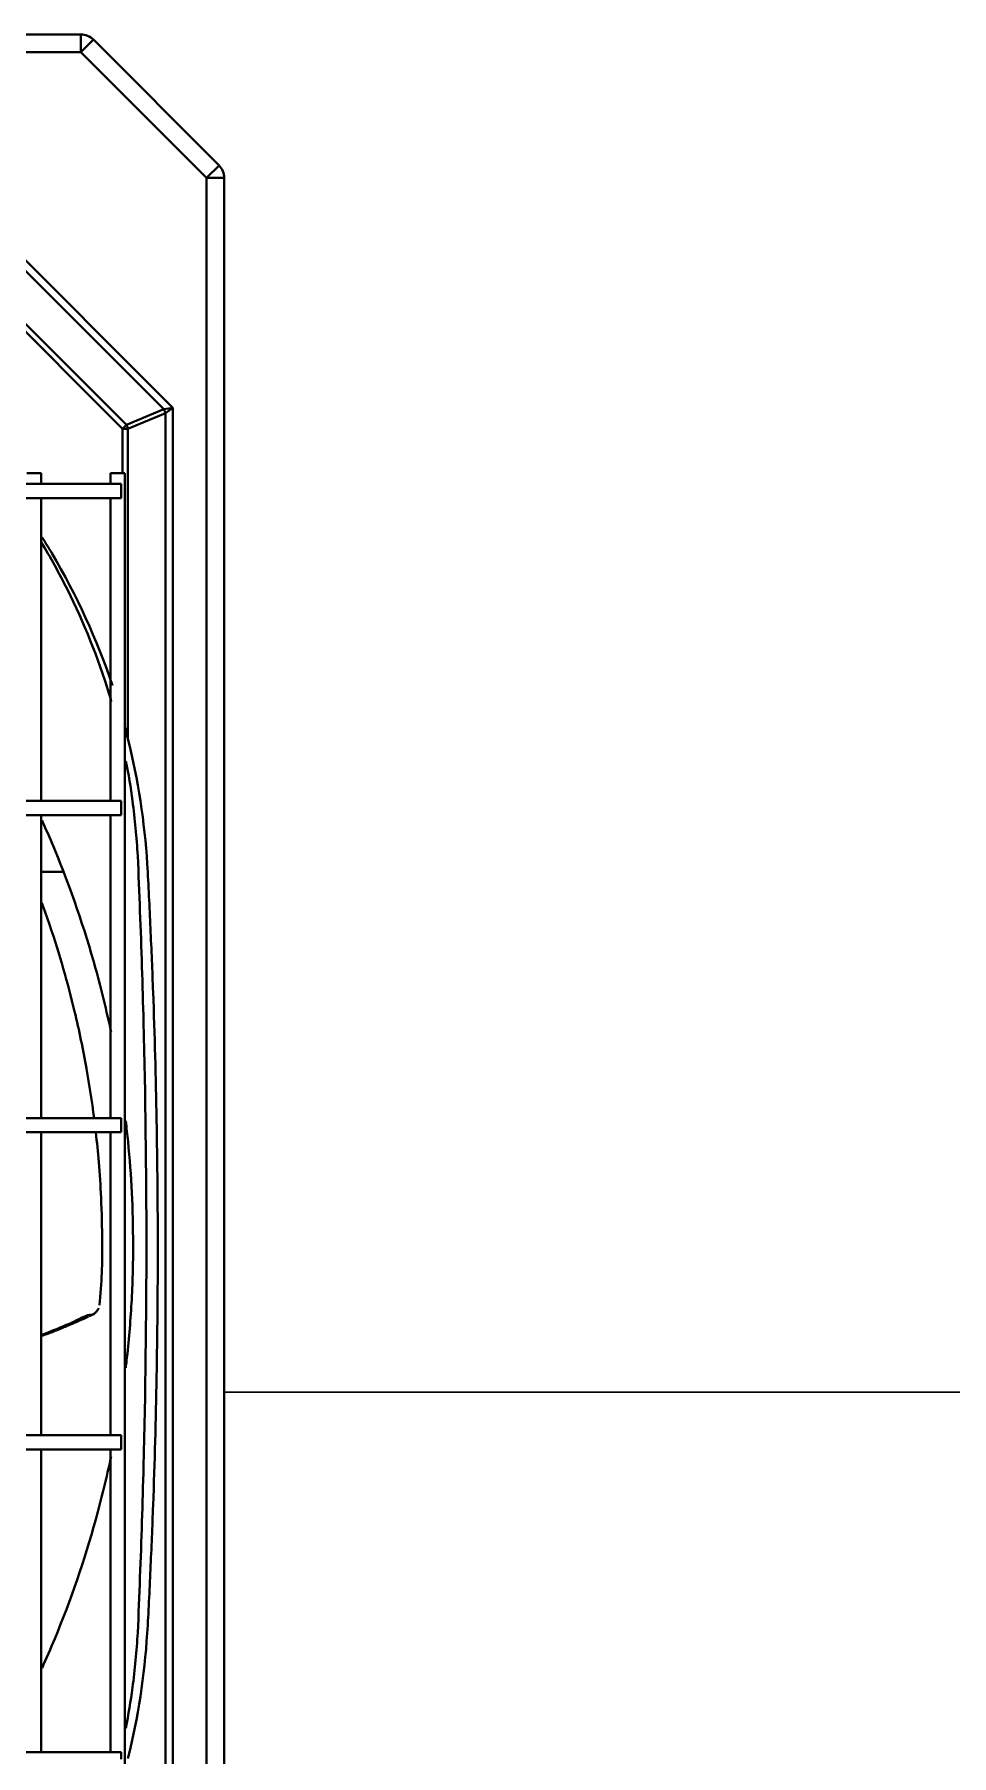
# Model space of a CAD drawing. Extents: x 58467 to 79089, y -33726 to -17391.
# Drawn here: x 78491.19 to 78516.89, y -19846.17 to -19797.97 of the extents above; entities that cross this region are included whole.
import ezdxf

# ---------------------------------------------------------------- set-up
doc = ezdxf.new("R2010")
doc.units = 0
doc.header["$LTSCALE"] = 100
doc.layers.add('+ENTE-HVAC-VRF-KLİMA BAKIR BORU', color=52, linetype='COPPER_LINE', lineweight=30)
doc.layers.add('+ENTE-ST-DOSEME USTU KONDDRENAJ', color=110, linetype='DOSEMEUSTUKONDENSDRENAJ_LINE', lineweight=40)
doc.linetypes.add('COPPER_LINE', pattern='A,35,-10,["COPPER",Standard,S=15,R=0,X=-0.075,Y=-7.5],-95', length=140)
doc.linetypes.add('DOSEMEUSTUKONDENSDRENAJ_LINE', pattern='A,300,-40,["CD",Standard,S=15,R=0,X=-35,Y=-7.5],0', length=340)

# ---------------------------------------------------------------- blocks, each defined once
blk = doc.blocks.new('MAGAZA')
at = {"layer": '+ENTE-HVAC-VRF-KLİMA BAKIR BORU', "color": 2, "linetype": 'Continuous'}
blk.add_line((54187.102, -32537.076, -3.539), (54209.676, -32537.076, -3.539), dxfattribs=at)
at = {"color": 3}
for p, q in [((54067.032, -32499.052, -3.539), (54183.081, -32499.052, -3.539)), ((54183.081, -32499.552, -3.539), (54183.081, -32499.052, -3.539)), ((54183.081, -32499.552, -3.539), (54067.032, -32499.552, -3.539)), ((54183.081, -32499.552, -3.539), (54183.434, -32499.199, -3.539)), ((54186.602, -32503.073, -3.539), (54183.081, -32499.552, -3.539)), ((54183.434, -32499.199, -3.539), (54186.956, -32502.72, -3.539)), ((54177.681, -32501.531, -3.539), (54185.662, -32509.509, -3.539)), ((54185.404, -32509.551, -3.539), (54177.639, -32501.789, -3.539)), ((54184.247, -32510.095, -3.539), (54177.095, -32502.946, -3.539)), ((54177.205, -32502.836, -3.539), (54184.357, -32509.985, -3.539)), ((54186.602, -32503.073, -3.539), (54186.956, -32502.72, -3.539)), ((54186.602, -32571.125, -3.539), (54186.602, -32503.073, -3.539)), ((54187.102, -32503.073, -3.539), (54186.602, -32503.073, -3.539)), ((54187.102, -32571.078, -3.539), (54187.102, -32503.073, -3.539)), ((54187.102, -32503.073, -3.539), (54187.102, -32571.125, -3.539)), ((54187.102, -32571.078, -3.539), (54187.102, -32503.073, -3.539)), ((54184.357, -32509.985, -3.539), (54185.404, -32509.551, -3.539)), ((54185.45, -32509.661, -3.539), (54184.402, -32510.095, -3.539)), ((54185.404, -32509.551, -3.539), (54185.662, -32509.509, -3.539)), ((54185.662, -32509.509, -3.539), (54185.45, -32509.661, -3.539)), ((54185.45, -32558.476, -3.539), (54185.45, -32509.661, -3.539)), ((54185.662, -32509.509, -3.539), (54185.662, -32558.564, -3.539)), ((54184.247, -32510.095, -3.539), (54184.357, -32509.985, -3.539)), ((54184.247, -32511.34, -3.539), (54184.247, -32510.095, -3.539)), ((54184.247, -32510.095, -3.539), (54184.402, -32510.095, -3.539)), ((54184.402, -32510.095, -3.539), (54184.402, -32518.775, -3.539)), ((54184.216, -32511.64, -3.539), (54065.854, -32511.64, -3.539)), ((54181.567, -32511.34, -3.539), (54181.967, -32511.34, -3.539)), ((54181.967, -32511.64, -3.539), (54181.967, -32511.34, -3.539)), ((54183.916, -32511.34, -3.539), (54183.916, -32511.64, -3.539)), ((54183.916, -32511.34, -3.539), (54184.316, -32511.34, -3.539)), ((54184.216, -32511.64, -3.539), (54184.216, -32511.84, -3.539)), ((54184.316, -32556.733, -3.539), (54184.316, -32511.34, -3.539)), ((54065.854, -32512.04, -3.539), (54184.216, -32512.04, -3.539)), ((54181.967, -32520.518, -3.539), (54181.967, -32512.04, -3.539)), ((54183.916, -32512.04, -3.539), (54183.916, -32520.518, -3.539)), ((54184.216, -32511.84, -3.539), (54184.216, -32512.04, -3.539)), ((54184.216, -32520.518, -3.539), (54065.854, -32520.518, -3.539)), ((54184.216, -32520.518, -3.539), (54184.216, -32520.718, -3.539)), ((54184.216, -32520.718, -3.539), (54184.216, -32520.918, -3.539)), ((54065.854, -32520.918, -3.539), (54184.216, -32520.918, -3.539)), ((54181.967, -32529.398, -3.539), (54181.967, -32520.919, -3.539)), ((54183.916, -32520.919, -3.539), (54183.916, -32529.398, -3.539)), ((54182.073, -32522.504, -3.539), (54182.572, -32522.504, -3.539)), ((54184.216, -32529.397, -3.539), (54065.854, -32529.397, -3.539)), ((54184.216, -32529.397, -3.539), (54184.216, -32529.597, -3.539)), ((54065.854, -32529.797, -3.539), (54184.216, -32529.797, -3.539)), ((54181.967, -32538.276, -3.539), (54181.967, -32529.797, -3.539)), ((54183.916, -32529.797, -3.539), (54183.916, -32538.276, -3.539)), ((54184.216, -32529.597, -3.539), (54184.216, -32529.797, -3.539)), ((54184.216, -32538.276, -3.539), (54065.854, -32538.276, -3.539)), ((54065.854, -32538.676, -3.539), (54184.216, -32538.676, -3.539)), ((54181.967, -32547.154, -3.539), (54181.967, -32538.675, -3.539)), ((54183.916, -32538.675, -3.539), (54183.916, -32547.154, -3.539)), ((54184.216, -32538.276, -3.539), (54184.216, -32538.476, -3.539)), ((54184.216, -32538.476, -3.539), (54184.216, -32538.676, -3.539)), ((54184.216, -32547.154, -3.539), (54065.854, -32547.154, -3.539)), ((54184.216, -32547.154, -3.539), (54184.216, -32547.354, -3.539))]:
    blk.add_line(p, q, dxfattribs=at)
at = {"color": 3, "extrusion": (0, 0, -1)}
for centre, start, end in [((-54183.081, -32499.552, 3.539), 90, 135), ((-54186.602, -32503.073, 3.539), 135, 180)]:
    blk.add_arc(centre, 0.5, start, end, dxfattribs=at)
at = {"color": 3}
blk.add_arc((54182.073, -32523.004, -3.539), 0.5, 90, 102.3062, dxfattribs=at)
for centre in [(54185.294, -32509.661, -3.539), (54184.247, -32510.095, -3.539)]:
    blk.add_ellipse(centre, major_axis=(0.084, -0.203), ratio=0.678598, start_param=1.296782, end_param=1.844811, dxfattribs=at)
for points, knots in [([(54183.966, -32517.281, -3.539), (54183.532, -32515.988, -3.539), (54182.966, -32514.756, -3.539), (54182.184, -32513.435, -3.539), (54182.094, -32513.289, -3.539), (54182.003, -32513.143, -3.539)], [0, 0, 0, 0, 0.888615, 0.888615, 1, 1, 1, 1]), ([(54183.936, -32517.728, -3.539), (54183.914, -32517.653, -3.539), (54183.891, -32517.577, -3.539), (54183.564, -32516.511, -3.539), (54183.171, -32515.527, -3.539), (54182.477, -32514.141, -3.539), (54182.231, -32513.695, -3.539), (54181.967, -32513.26, -3.539)], [0, 0, 0, 0, 0.048488, 0.048488, 0.686498, 0.686498, 1, 1, 1, 1]), ([(54184.402, -32518.775, -3.539), (54184.69, -32519.928, -3.539), (54184.869, -32521.1, -3.539), (54184.978, -32522.884, -3.539), (54185.005, -32523.481, -3.539), (54185.06, -32524.674, -3.539), (54185.085, -32525.271, -3.539), (54185.194, -32528.259, -3.539), (54185.237, -32530.656, -3.539), (54185.238, -32533.053, -3.539)], [0, 0, 0, 0, 0.25, 0.25, 0.375, 0.375, 0.5, 0.5, 1, 1, 1, 1]), ([(54184.919, -32532.933, -3.539), (54184.918, -32530.86, -3.539), (54184.891, -32528.787, -3.539), (54184.812, -32525.679, -3.539), (54184.779, -32524.643, -3.539), (54184.719, -32523.09, -3.539), (54184.702, -32522.572, -3.539), (54184.647, -32521.539, -3.539), (54184.599, -32521.027, -3.539), (54184.48, -32520.143, -3.539), (54184.418, -32519.771, -3.539), (54184.345, -32519.401, -3.539)], [0, 0, 0, 0, 0.45798, 0.45798, 0.686971, 0.686971, 0.801466, 0.801466, 0.915961, 0.915961, 1, 1, 1, 1]), ([(54181.994, -32521.062, -3.539), (54182.012, -32521.101, -3.539), (54182.134, -32521.373, -3.539), (54182.715, -32522.725, -3.539), (54183.381, -32524.658, -3.539), (54183.803, -32526.39, -3.539), (54183.929, -32526.987, -3.539)], [0, 0, 0, 0, 0.02049, 0.143703, 0.707183, 1, 1, 1, 1]), ([(54183.453, -32529.397, -3.539), (54183.394, -32528.934, -3.539), (54183.242, -32527.941, -3.539), (54182.867, -32526.145, -3.539), (54182.423, -32524.597, -3.539), (54182.067, -32523.582, -3.539), (54181.991, -32523.371, -3.539)], [0, 0, 0, 0, 0.230715, 0.496584, 0.895571, 1, 1, 1, 1]), ([(54184.34, -32529.475, -3.539), (54184.363, -32529.669, -3.539), (54184.437, -32530.337, -3.539), (54184.527, -32531.489, -3.539), (54184.541, -32532.45, -3.539), (54184.548, -32532.933, -3.539)], [0, 0, 0, 0, 0.16864, 0.581968, 1, 1, 1, 1]), ([(54183.606, -32534.636, -3.539), (54183.636, -32534.333, -3.539), (54183.679, -32533.741, -3.539), (54183.684, -32532.739, -3.539), (54183.66, -32531.706, -3.539), (54183.593, -32530.683, -3.539), (54183.533, -32530.074, -3.539), (54183.502, -32529.797, -3.539)], [0, 0, 0, 0, 0.182857, 0.35926, 0.617017, 0.825344, 1, 1, 1, 1]), ([(54184.548, -32532.933, -3.539), (54184.546, -32533.208, -3.539), (54184.541, -32533.756, -3.539), (54184.505, -32534.575, -3.539), (54184.447, -32535.387, -3.539), (54184.387, -32535.991, -3.539), (54184.348, -32536.325, -3.539), (54184.34, -32536.39, -3.539)], [0, 0, 0, 0, 0.238005, 0.47449, 0.709453, 0.942891, 1, 1, 1, 1]), ([(54184.342, -32546.478, -3.539), (54184.416, -32546.103, -3.539), (54184.479, -32545.726, -3.539), (54184.599, -32544.838, -3.539), (54184.647, -32544.325, -3.539), (54184.702, -32543.293, -3.539), (54184.719, -32542.775, -3.539), (54184.779, -32541.222, -3.539), (54184.812, -32540.186, -3.539), (54184.891, -32537.078, -3.539), (54184.918, -32535.006, -3.539), (54184.919, -32532.933, -3.539)], [0, 0, 0, 0, 0.085061, 0.085061, 0.199428, 0.199428, 0.313796, 0.313796, 0.54253, 0.54253, 1, 1, 1, 1]), ([(54185.238, -32533.053, -3.539), (54185.237, -32535.45, -3.539), (54185.194, -32537.846, -3.539), (54185.085, -32540.839, -3.539), (54185.06, -32541.437, -3.539), (54185.005, -32542.632, -3.539), (54184.978, -32543.23, -3.539), (54184.868, -32545.016, -3.539), (54184.688, -32546.185, -3.539), (54184.402, -32547.331, -3.539)], [0, 0, 0, 0, 0.5, 0.5, 0.625, 0.625, 0.75, 0.75, 1, 1, 1, 1]), ([(54183.317, -32534.95, -3.539), (54183.349, -32534.933, -3.539), (54183.413, -32534.897, -3.539), (54183.488, -32534.857, -3.539), (54183.537, -32534.801, -3.539), (54183.57, -32534.75, -3.539), (54183.584, -32534.722, -3.539)], [0, 0, 0, 0, 0.181976, 0.413188, 0.708779, 1, 1, 1, 1]), ([(54181.966, -32535.472, -3.539), (54181.998, -32535.461, -3.539), (54182.236, -32535.374, -3.539), (54182.559, -32535.242, -3.539), (54182.916, -32535.086, -3.539), (54183.095, -32534.997, -3.539), (54183.208, -32534.943, -3.539), (54183.295, -32534.911, -3.539), (54183.387, -32534.903, -3.539), (54183.433, -32534.894, -3.539), (54183.451, -32534.892, -3.539)], [0, 0, 0, 0, 0.054722, 0.413265, 0.565134, 0.700229, 0.769577, 0.820811, 0.901304, 1, 1, 1, 1]), ([(54181.967, -32535.506, -3.539), (54181.974, -32535.504, -3.539), (54182.016, -32535.489, -3.539), (54182.081, -32535.465, -3.539), (54182.16, -32535.436, -3.539), (54182.238, -32535.406, -3.539), (54182.314, -32535.377, -3.539), (54182.401, -32535.342, -3.539), (54182.475, -32535.312, -3.539), (54182.547, -32535.283, -3.539), (54182.608, -32535.257, -3.539), (54182.669, -32535.232, -3.539), (54182.736, -32535.203, -3.539), (54182.803, -32535.174, -3.539), (54182.868, -32535.146, -3.539), (54182.92, -32535.124, -3.539), (54182.975, -32535.1, -3.539), (54183.021, -32535.08, -3.539), (54183.075, -32535.057, -3.539), (54183.116, -32535.039, -3.539), (54183.163, -32535.018, -3.539), (54183.204, -32535, -3.539), (54183.239, -32534.985, -3.539), (54183.277, -32534.968, -3.539), (54183.292, -32534.961, -3.539), (54183.297, -32534.959, -3.539)], [0, 0, 0, 0, 0.013184, 0.076179, 0.118176, 0.160173, 0.223168, 0.265165, 0.32816, 0.370157, 0.412154, 0.454151, 0.496147, 0.559143, 0.60114, 0.643136, 0.685133, 0.72713, 0.769127, 0.811124, 0.853121, 0.895118, 0.937114, 0.979111, 1, 1, 1, 1]), ([(54183.93, -32538.874, -3.539), (54183.805, -32539.466, -3.539), (54183.383, -32541.201, -3.539), (54182.703, -32543.176, -3.539), (54182.117, -32544.532, -3.539), (54181.994, -32544.805, -3.539)], [0, 0, 0, 0, 0.290837, 0.856482, 1, 1, 1, 1])]:
    blk.add_open_spline(points, degree=3, knots=knots, dxfattribs=at)
blk.add_open_spline([(54184.402, -32518.775, -3.539), (54184.375, -32518.666, -3.539), (54184.347, -32518.556, -3.539), (54184.317, -32518.446, -3.539)], degree=3, dxfattribs=at)

msp = doc.modelspace()

# ---------------------------------------------------------------- block references
at = {"layer": '+ENTE-ST-DOSEME USTU KONDDRENAJ', "color": 3, "linetype": 'Continuous'}
msp.add_blockref('MAGAZA', (24309.411, 12701.082), dxfattribs=at)

doc.saveas('drawing.dxf')
